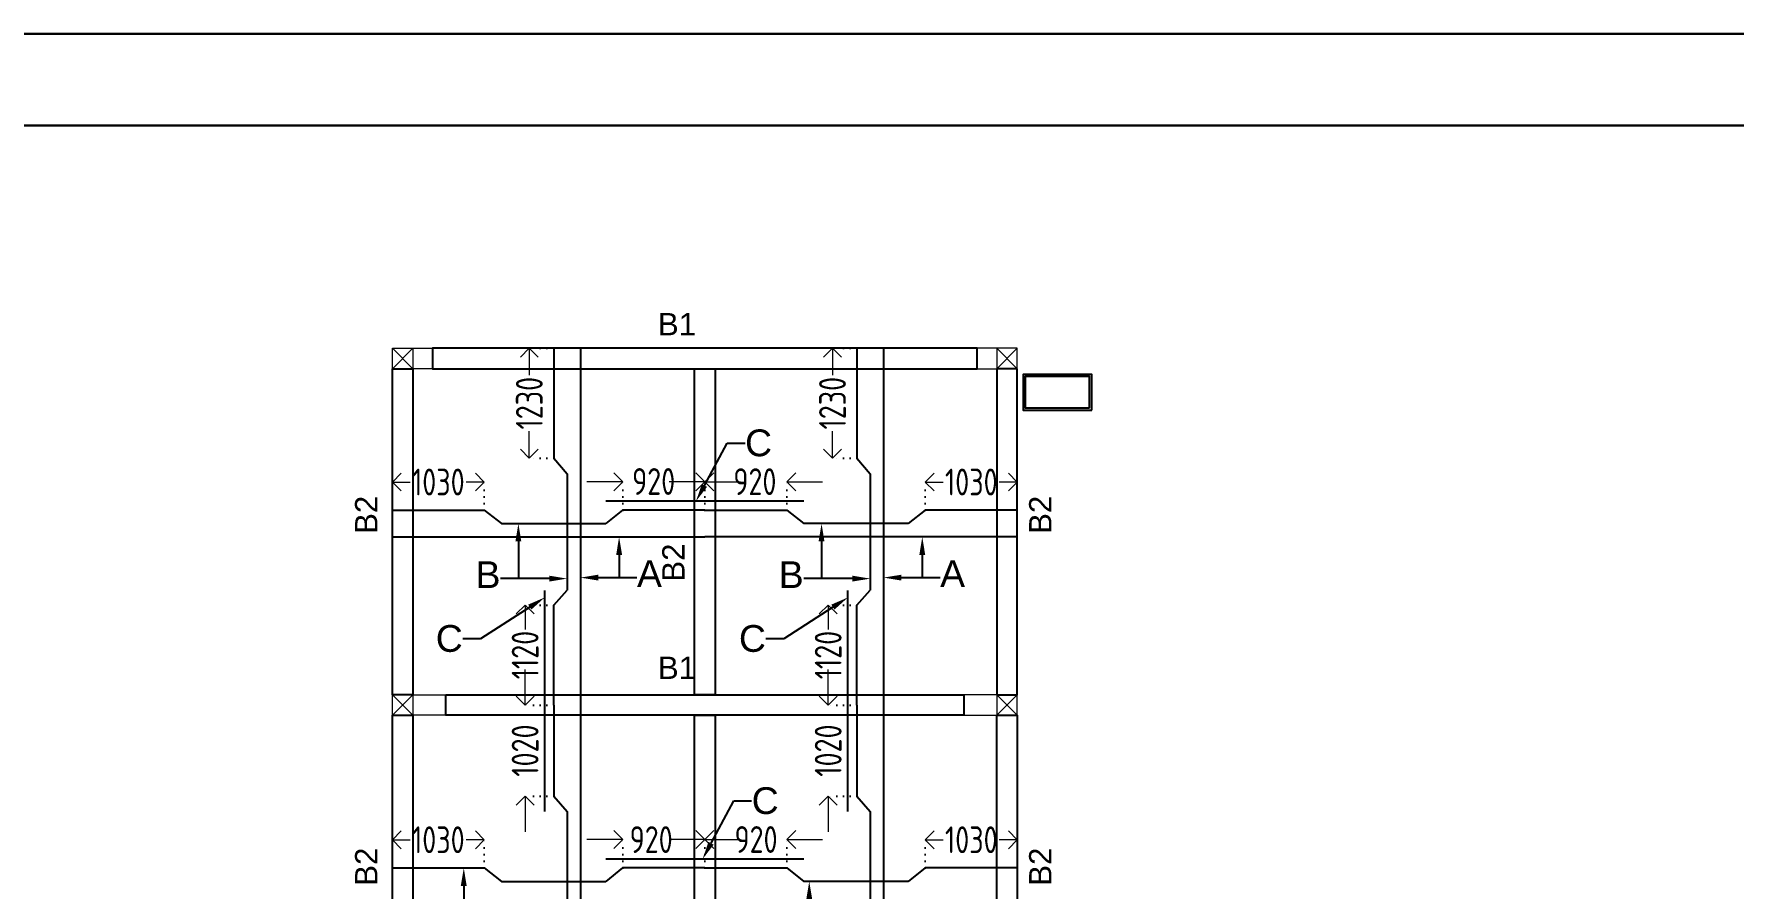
# Model space of a CAD drawing. Header units: inches. Extents: x -605 to 2991212, y -2872845 to 0.
# Drawn here: x 2819921 to 2838963, y -2055401 to -2045825 of the extents above; entities that cross this region are included whole.
import ezdxf
from ezdxf import colors
from ezdxf.entities.mleader import LeaderData, LeaderLine
from ezdxf.enums import TextEntityAlignment as Align
from ezdxf.math import Vec2, Vec3

# ---------------------------------------------------------------- set-up
doc = ezdxf.new("R2010")
doc.units = ezdxf.units.IN
doc.header["$LTSCALE"] = 600
doc.header["$MEASUREMENT"] = 0
doc.linetypes.add('DOT2', pattern=[0.125, 0, -0.125])
for name, color, linetype, lineweight in [('rDIMension', 1, 'Continuous', 18), ('rRCC 2', 40, 'Continuous', 15), ('rREINF 1', 1, 'Continuous', 25), ('rSHEET', 2, 'Continuous', 30)]:
    doc.layers.add(name, color=color, linetype=linetype, lineweight=lineweight)
doc.styles.add('DIM', font='geniso.shx', dxfattribs={"width": 0.85})
doc.styles.get("Standard").update_dxf_attribs({"font": 'arial.ttf'})
doc.dimstyles.new('ST-100', dxfattribs={"dimscale": 100, "dimtxt": 2.5, "dimasz": 2, "dimexe": 0.18, "dimexo": 0.0625, "dimgap": 0.2, "dimtad": 0, "dimdec": 0, "dimzin": 0, "dimdsep": 46, "dimtxsty": 'DIM', "dimblk": 'OPEN90', "dimcen": 0.09, "dimclrd": 256, "dimclrt": 7, "dimadec": 0, "dimazin": 0, "dimtfac": 1, "dimtdec": 0, "dimtofl": 0, "dimtmove": 0, "dimatfit": 3, "dimldrblk": 'OPEN90', "dimfxl": 1, "dimtolj": 1, "dimtzin": 0, "dimlwd": -1, "dimarcsym": 0})

# ---------------------------------------------------------------- blocks, each defined once
blk = doc.blocks.new('_Open90')
at = {"color": 0, "linetype": 'ByBlock', "lineweight": -2}
for p, q in [((0, 0), (-1, 0)), ((-0.5, 0.5), (0, 0)), ((0, 0), (-0.5, -0.5))]:
    blk.add_line(p, q, dxfattribs=at)
blk = doc.blocks.new('*D317')
at = {"layer": 'Defpoints', "color": 0, "linetype": 'ByBlock', "transparency": 16777216}
for p in [(2824965, -2050843), (2823935, -2051158), (2824965, -2051158)]:
    blk.add_point(p, dxfattribs=at)
at = {"layer": 'rDIMension', "color": 0, "linetype": 'DOT2', "lineweight": -2, "transparency": 16777216}
for p, q in [((2823935, -2051158), (2823935, -2050843)), ((2824965, -2051158), (2824965, -2050843))]:
    blk.add_line(p, q, dxfattribs=at)
at = {"layer": 'rDIMension', "transparency": 16777216}
for p, q in [((2824135, -2050843), (2824136, -2050843)), ((2824765, -2050843), (2824763, -2050843))]:
    blk.add_line(p, q, dxfattribs=at)
at = {"layer": 'rDIMension', "linetype": 'ByBlock', "transparency": 16777216, "xscale": 200, "yscale": 200, "zscale": 200, "rotation": 180}
blk.add_blockref('_Open90', (2823935, -2050843), dxfattribs=at)
at = {"layer": 'rDIMension', "linetype": 'ByBlock', "transparency": 16777216, "xscale": 200, "yscale": 200, "zscale": 200}
blk.add_blockref('_Open90', (2824965, -2050843), dxfattribs=at)
at = {"layer": 'rDIMension', "color": 7, "linetype": 'ByBlock', "transparency": 16777216, "insert": (2824450, -2050843), "char_height": 300, "attachment_point": 5, "style": 'DIM'}
blk.add_mtext('\\A1;1030', dxfattribs=at)
blk = doc.blocks.new('*D318')
at = {"layer": 'Defpoints', "color": 0, "linetype": 'ByBlock', "transparency": 16777216}
for p in [(2827435, -2050840), (2826515, -2051158), (2827435, -2051158)]:
    blk.add_point(p, dxfattribs=at)
at = {"layer": 'rDIMension', "transparency": 16777216}
for p, q in [((2826315, -2050840), (2826115, -2050840)), ((2827635, -2050840), (2827835, -2050840))]:
    blk.add_line(p, q, dxfattribs=at)
at = {"layer": 'rDIMension', "color": 0, "linetype": 'DOT2', "lineweight": -2, "transparency": 16777216}
for p, q in [((2826515, -2051158), (2826515, -2050840)), ((2827435, -2051158), (2827435, -2050840))]:
    blk.add_line(p, q, dxfattribs=at)
at = {"layer": 'rDIMension', "linetype": 'ByBlock', "transparency": 16777216, "xscale": 200, "yscale": 200, "zscale": 200}
blk.add_blockref('_Open90', (2826515, -2050840), dxfattribs=at)
at = {"layer": 'rDIMension', "linetype": 'ByBlock', "transparency": 16777216, "xscale": 200, "yscale": 200, "zscale": 200, "rotation": 180}
blk.add_blockref('_Open90', (2827435, -2050840), dxfattribs=at)
at = {"layer": 'rDIMension', "color": 7, "linetype": 'ByBlock', "transparency": 16777216, "insert": (2826862, -2050837), "char_height": 300, "attachment_point": 5, "style": 'DIM'}
blk.add_mtext('\\A1;920', dxfattribs=at)
blk = doc.blocks.new('*D335')
at = {"layer": 'Defpoints', "color": 0, "linetype": 'ByBlock', "transparency": 16777216}
for p in [(2829905, -2050843), (2829905, -2051158), (2830935, -2051158)]:
    blk.add_point(p, dxfattribs=at)
at = {"layer": 'rDIMension', "color": 0, "linetype": 'DOT2', "lineweight": -2, "transparency": 16777216}
for p, q in [((2829905, -2051158), (2829905, -2050843)), ((2830935, -2051158), (2830935, -2050843))]:
    blk.add_line(p, q, dxfattribs=at)
at = {"layer": 'rDIMension', "transparency": 16777216}
for p, q in [((2830105, -2050843), (2830106, -2050843)), ((2830735, -2050843), (2830733, -2050843))]:
    blk.add_line(p, q, dxfattribs=at)
at = {"layer": 'rDIMension', "linetype": 'ByBlock', "transparency": 16777216, "xscale": 200, "yscale": 200, "zscale": 200, "rotation": 180}
blk.add_blockref('_Open90', (2829905, -2050843), dxfattribs=at)
at = {"layer": 'rDIMension', "linetype": 'ByBlock', "transparency": 16777216, "xscale": 200, "yscale": 200, "zscale": 200}
blk.add_blockref('_Open90', (2830935, -2050843), dxfattribs=at)
at = {"layer": 'rDIMension', "color": 7, "linetype": 'ByBlock', "transparency": 16777216, "insert": (2830420, -2050843), "char_height": 300, "attachment_point": 5, "style": 'DIM'}
blk.add_mtext('\\A1;1030', dxfattribs=at)
blk = doc.blocks.new('*D336')
at = {"layer": 'Defpoints', "color": 0, "linetype": 'ByBlock', "transparency": 16777216}
for p in [(2827435, -2050840), (2827435, -2051158), (2828355, -2051158)]:
    blk.add_point(p, dxfattribs=at)
at = {"layer": 'rDIMension', "transparency": 16777216}
for p, q in [((2827235, -2050840), (2827035, -2050840)), ((2828555, -2050840), (2828755, -2050840))]:
    blk.add_line(p, q, dxfattribs=at)
at = {"layer": 'rDIMension', "color": 0, "linetype": 'DOT2', "lineweight": -2, "transparency": 16777216}
for p, q in [((2827435, -2051158), (2827435, -2050840)), ((2828355, -2051158), (2828355, -2050840))]:
    blk.add_line(p, q, dxfattribs=at)
at = {"layer": 'rDIMension', "linetype": 'ByBlock', "transparency": 16777216, "xscale": 200, "yscale": 200, "zscale": 200}
blk.add_blockref('_Open90', (2827435, -2050840), dxfattribs=at)
at = {"layer": 'rDIMension', "linetype": 'ByBlock', "transparency": 16777216, "xscale": 200, "yscale": 200, "zscale": 200, "rotation": 180}
blk.add_blockref('_Open90', (2828355, -2050840), dxfattribs=at)
at = {"layer": 'rDIMension', "color": 7, "linetype": 'ByBlock', "transparency": 16777216, "insert": (2827996, -2050839), "char_height": 300, "attachment_point": 5, "style": 'DIM'}
blk.add_mtext('\\A1;920', dxfattribs=at)
blk = doc.blocks.new('*D337')
at = {"layer": 'Defpoints', "color": 0, "linetype": 'ByBlock', "transparency": 16777216}
for p in [(2825742, -2052221), (2825422, -2053341), (2825742, -2053341)]:
    blk.add_point(p, dxfattribs=at)
at = {"layer": 'rDIMension', "color": 0, "linetype": 'DOT2', "lineweight": -2, "transparency": 16777216}
for p, q in [((2825742, -2052221), (2825422, -2052221)), ((2825742, -2053341), (2825422, -2053341))]:
    blk.add_line(p, q, dxfattribs=at)
at = {"layer": 'rDIMension', "transparency": 16777216}
for p, q in [((2825422, -2052421), (2825422, -2052493)), ((2825422, -2053141), (2825422, -2053069))]:
    blk.add_line(p, q, dxfattribs=at)
at = {"layer": 'rDIMension', "linetype": 'ByBlock', "transparency": 16777216, "xscale": 200, "yscale": 200, "zscale": 200}
for p, rotation in [((2825422, -2052221), 90), ((2825422, -2053341), 270)]:
    blk.add_blockref('_Open90', p, dxfattribs=dict(at, rotation=rotation))
at = {"layer": 'rDIMension', "color": 7, "linetype": 'ByBlock', "transparency": 16777216, "insert": (2825422, -2052781), "char_height": 300, "attachment_point": 5, "rotation": 90, "style": 'DIM'}
blk.add_mtext('\\A1;1120', dxfattribs=at)
blk = doc.blocks.new('*D338')
at = {"layer": 'Defpoints', "color": 0, "linetype": 'ByBlock', "transparency": 16777216}
for p in [(2825469, -2049345), (2825742, -2049345), (2825742, -2050575)]:
    blk.add_point(p, dxfattribs=at)
at = {"layer": 'rDIMension', "color": 0, "linetype": 'DOT2', "lineweight": -2, "transparency": 16777216}
for p, q in [((2825742, -2049345), (2825469, -2049345)), ((2825742, -2050575), (2825469, -2050575))]:
    blk.add_line(p, q, dxfattribs=at)
at = {"layer": 'rDIMension', "transparency": 16777216}
for p, q in [((2825469, -2049545), (2825469, -2049647)), ((2825469, -2050375), (2825469, -2050273))]:
    blk.add_line(p, q, dxfattribs=at)
at = {"layer": 'rDIMension', "linetype": 'ByBlock', "transparency": 16777216, "xscale": 200, "yscale": 200, "zscale": 200}
for p, rotation in [((2825469, -2049345), 90), ((2825469, -2050575), 270)]:
    blk.add_blockref('_Open90', p, dxfattribs=dict(at, rotation=rotation))
at = {"layer": 'rDIMension', "color": 7, "linetype": 'ByBlock', "transparency": 16777216, "insert": (2825469, -2049960), "char_height": 300, "attachment_point": 5, "rotation": 90, "style": 'DIM'}
blk.add_mtext('\\A1;1230', dxfattribs=at)
blk = doc.blocks.new('*D339')
at = {"layer": 'Defpoints', "color": 0, "linetype": 'ByBlock', "transparency": 16777216}
for p in [(2829138, -2052221), (2828817, -2053341), (2829138, -2053341)]:
    blk.add_point(p, dxfattribs=at)
at = {"layer": 'rDIMension', "color": 0, "linetype": 'DOT2', "lineweight": -2, "transparency": 16777216}
for p, q in [((2829138, -2052221), (2828817, -2052221)), ((2829138, -2053341), (2828817, -2053341))]:
    blk.add_line(p, q, dxfattribs=at)
at = {"layer": 'rDIMension', "transparency": 16777216}
for p, q in [((2828817, -2052421), (2828817, -2052493)), ((2828817, -2053141), (2828817, -2053069))]:
    blk.add_line(p, q, dxfattribs=at)
at = {"layer": 'rDIMension', "linetype": 'ByBlock', "transparency": 16777216, "xscale": 200, "yscale": 200, "zscale": 200}
for p, rotation in [((2828817, -2052221), 90), ((2828817, -2053341), 270)]:
    blk.add_blockref('_Open90', p, dxfattribs=dict(at, rotation=rotation))
at = {"layer": 'rDIMension', "color": 7, "linetype": 'ByBlock', "transparency": 16777216, "insert": (2828817, -2052781), "char_height": 300, "attachment_point": 5, "rotation": 90, "style": 'DIM'}
blk.add_mtext('\\A1;1120', dxfattribs=at)
blk = doc.blocks.new('*D340')
at = {"layer": 'Defpoints', "color": 0, "linetype": 'ByBlock', "transparency": 16777216}
for p in [(2828865, -2049345), (2829138, -2049345), (2829138, -2050575)]:
    blk.add_point(p, dxfattribs=at)
at = {"layer": 'rDIMension', "color": 0, "linetype": 'DOT2', "lineweight": -2, "transparency": 16777216}
for p, q in [((2829138, -2049345), (2828865, -2049345)), ((2829138, -2050575), (2828865, -2050575))]:
    blk.add_line(p, q, dxfattribs=at)
at = {"layer": 'rDIMension', "transparency": 16777216}
for p, q in [((2828865, -2049545), (2828865, -2049647)), ((2828865, -2050375), (2828865, -2050273))]:
    blk.add_line(p, q, dxfattribs=at)
at = {"layer": 'rDIMension', "linetype": 'ByBlock', "transparency": 16777216, "xscale": 200, "yscale": 200, "zscale": 200}
for p, rotation in [((2828865, -2049345), 90), ((2828865, -2050575), 270)]:
    blk.add_blockref('_Open90', p, dxfattribs=dict(at, rotation=rotation))
at = {"layer": 'rDIMension', "color": 7, "linetype": 'ByBlock', "transparency": 16777216, "insert": (2828865, -2049960), "char_height": 300, "attachment_point": 5, "rotation": 90, "style": 'DIM'}
blk.add_mtext('\\A1;1230', dxfattribs=at)
blk = doc.blocks.new('*D341')
at = {"layer": 'Defpoints', "color": 0, "linetype": 'ByBlock', "transparency": 16777216}
for p in [(2824965, -2054850), (2823935, -2055166), (2824965, -2055166)]:
    blk.add_point(p, dxfattribs=at)
at = {"layer": 'rDIMension', "color": 0, "linetype": 'DOT2', "lineweight": -2, "transparency": 16777216}
for p, q in [((2823935, -2055166), (2823935, -2054850)), ((2824965, -2055166), (2824965, -2054850))]:
    blk.add_line(p, q, dxfattribs=at)
at = {"layer": 'rDIMension', "transparency": 16777216}
for p, q in [((2824135, -2054850), (2824136, -2054850)), ((2824765, -2054850), (2824763, -2054850))]:
    blk.add_line(p, q, dxfattribs=at)
at = {"layer": 'rDIMension', "linetype": 'ByBlock', "transparency": 16777216, "xscale": 200, "yscale": 200, "zscale": 200, "rotation": 180}
blk.add_blockref('_Open90', (2823935, -2054850), dxfattribs=at)
at = {"layer": 'rDIMension', "linetype": 'ByBlock', "transparency": 16777216, "xscale": 200, "yscale": 200, "zscale": 200}
blk.add_blockref('_Open90', (2824965, -2054850), dxfattribs=at)
at = {"layer": 'rDIMension', "color": 7, "linetype": 'ByBlock', "transparency": 16777216, "insert": (2824450, -2054850), "char_height": 300, "attachment_point": 5, "style": 'DIM'}
blk.add_mtext('\\A1;1030', dxfattribs=at)
blk = doc.blocks.new('*D342')
at = {"layer": 'Defpoints', "color": 0, "linetype": 'ByBlock', "transparency": 16777216}
for p in [(2827435, -2054848), (2826515, -2055166), (2827435, -2055166)]:
    blk.add_point(p, dxfattribs=at)
at = {"layer": 'rDIMension', "transparency": 16777216}
for p, q in [((2826315, -2054848), (2826115, -2054848)), ((2827635, -2054848), (2827835, -2054848))]:
    blk.add_line(p, q, dxfattribs=at)
at = {"layer": 'rDIMension', "color": 0, "linetype": 'DOT2', "lineweight": -2, "transparency": 16777216}
for p, q in [((2826515, -2055166), (2826515, -2054848)), ((2827435, -2055166), (2827435, -2054848))]:
    blk.add_line(p, q, dxfattribs=at)
at = {"layer": 'rDIMension', "linetype": 'ByBlock', "transparency": 16777216, "xscale": 200, "yscale": 200, "zscale": 200}
blk.add_blockref('_Open90', (2826515, -2054848), dxfattribs=at)
at = {"layer": 'rDIMension', "linetype": 'ByBlock', "transparency": 16777216, "xscale": 200, "yscale": 200, "zscale": 200, "rotation": 180}
blk.add_blockref('_Open90', (2827435, -2054848), dxfattribs=at)
at = {"layer": 'rDIMension', "color": 7, "linetype": 'ByBlock', "transparency": 16777216, "insert": (2826834, -2054848), "char_height": 300, "attachment_point": 5, "style": 'DIM'}
blk.add_mtext('\\A1;920', dxfattribs=at)
blk = doc.blocks.new('*D343')
at = {"layer": 'Defpoints', "color": 0, "linetype": 'ByBlock', "transparency": 16777216}
for p in [(2829905, -2054850), (2829905, -2055166), (2830935, -2055166)]:
    blk.add_point(p, dxfattribs=at)
at = {"layer": 'rDIMension', "color": 0, "linetype": 'DOT2', "lineweight": -2, "transparency": 16777216}
for p, q in [((2829905, -2055166), (2829905, -2054850)), ((2830935, -2055166), (2830935, -2054850))]:
    blk.add_line(p, q, dxfattribs=at)
at = {"layer": 'rDIMension', "transparency": 16777216}
for p, q in [((2830105, -2054850), (2830106, -2054850)), ((2830735, -2054850), (2830733, -2054850))]:
    blk.add_line(p, q, dxfattribs=at)
at = {"layer": 'rDIMension', "linetype": 'ByBlock', "transparency": 16777216, "xscale": 200, "yscale": 200, "zscale": 200, "rotation": 180}
blk.add_blockref('_Open90', (2829905, -2054850), dxfattribs=at)
at = {"layer": 'rDIMension', "linetype": 'ByBlock', "transparency": 16777216, "xscale": 200, "yscale": 200, "zscale": 200}
blk.add_blockref('_Open90', (2830935, -2054850), dxfattribs=at)
at = {"layer": 'rDIMension', "color": 7, "linetype": 'ByBlock', "transparency": 16777216, "insert": (2830420, -2054850), "char_height": 300, "attachment_point": 5, "style": 'DIM'}
blk.add_mtext('\\A1;1030', dxfattribs=at)
blk = doc.blocks.new('*D344')
at = {"layer": 'Defpoints', "color": 0, "linetype": 'ByBlock', "transparency": 16777216}
for p in [(2827435, -2054848), (2827435, -2055166), (2828355, -2055166)]:
    blk.add_point(p, dxfattribs=at)
at = {"layer": 'rDIMension', "transparency": 16777216}
for p, q in [((2827235, -2054848), (2827035, -2054848)), ((2828555, -2054848), (2828755, -2054848))]:
    blk.add_line(p, q, dxfattribs=at)
at = {"layer": 'rDIMension', "color": 0, "linetype": 'DOT2', "lineweight": -2, "transparency": 16777216}
for p, q in [((2827435, -2055166), (2827435, -2054848)), ((2828355, -2055166), (2828355, -2054848))]:
    blk.add_line(p, q, dxfattribs=at)
at = {"layer": 'rDIMension', "linetype": 'ByBlock', "transparency": 16777216, "xscale": 200, "yscale": 200, "zscale": 200}
blk.add_blockref('_Open90', (2827435, -2054848), dxfattribs=at)
at = {"layer": 'rDIMension', "linetype": 'ByBlock', "transparency": 16777216, "xscale": 200, "yscale": 200, "zscale": 200, "rotation": 180}
blk.add_blockref('_Open90', (2828355, -2054848), dxfattribs=at)
at = {"layer": 'rDIMension', "color": 7, "linetype": 'ByBlock', "transparency": 16777216, "insert": (2828009, -2054847), "char_height": 300, "attachment_point": 5, "style": 'DIM'}
blk.add_mtext('\\A1;920', dxfattribs=at)
blk = doc.blocks.new('*D387')
at = {"layer": 'Defpoints', "color": 0, "linetype": 'ByBlock', "transparency": 16777216}
for p in [(2825422, -2053341), (2825742, -2053341), (2825742, -2054361)]:
    blk.add_point(p, dxfattribs=at)
at = {"layer": 'rDIMension', "transparency": 16777216}
for p, q in [((2825422, -2053141), (2825422, -2052941)), ((2825422, -2054561), (2825422, -2054761))]:
    blk.add_line(p, q, dxfattribs=at)
at = {"layer": 'rDIMension', "color": 0, "linetype": 'DOT2', "lineweight": -2, "transparency": 16777216}
for p, q in [((2825742, -2053341), (2825422, -2053341)), ((2825742, -2054361), (2825422, -2054361))]:
    blk.add_line(p, q, dxfattribs=at)
at = {"layer": 'rDIMension', "linetype": 'ByBlock', "transparency": 16777216, "xscale": 200, "yscale": 200, "zscale": 200}
for p, rotation in [((2825422, -2053341), 270), ((2825422, -2054361), 90)]:
    blk.add_blockref('_Open90', p, dxfattribs=dict(at, rotation=rotation))
at = {"layer": 'rDIMension', "color": 7, "linetype": 'ByBlock', "transparency": 16777216, "insert": (2825422, -2053851), "char_height": 300, "attachment_point": 5, "rotation": 90, "style": 'DIM'}
blk.add_mtext('\\A1;1020', dxfattribs=at)
blk = doc.blocks.new('*D356')
at = {"layer": 'Defpoints', "color": 0, "linetype": 'ByBlock', "transparency": 16777216}
for p in [(2828817, -2053341), (2829138, -2053341), (2829138, -2054361)]:
    blk.add_point(p, dxfattribs=at)
at = {"layer": 'rDIMension', "transparency": 16777216}
for p, q in [((2828817, -2053141), (2828817, -2052941)), ((2828817, -2054561), (2828817, -2054761))]:
    blk.add_line(p, q, dxfattribs=at)
at = {"layer": 'rDIMension', "color": 0, "linetype": 'DOT2', "lineweight": -2, "transparency": 16777216}
for p, q in [((2829138, -2053341), (2828817, -2053341)), ((2829138, -2054361), (2828817, -2054361))]:
    blk.add_line(p, q, dxfattribs=at)
at = {"layer": 'rDIMension', "linetype": 'ByBlock', "transparency": 16777216, "xscale": 200, "yscale": 200, "zscale": 200}
for p, rotation in [((2828817, -2053341), 270), ((2828817, -2054361), 90)]:
    blk.add_blockref('_Open90', p, dxfattribs=dict(at, rotation=rotation))
at = {"layer": 'rDIMension', "color": 7, "linetype": 'ByBlock', "transparency": 16777216, "insert": (2828817, -2053851), "char_height": 300, "attachment_point": 5, "rotation": 90, "style": 'DIM'}
blk.add_mtext('\\A1;1020', dxfattribs=at)

msp = doc.modelspace()

# ---------------------------------------------------------------- linework, layer by layer
at = {"color": 1, "linetype": 'ByBlock'}
for points in [[(2830484.7, -2049344.9), (2824384.7, -2049344.9), (2824384.7, -2049574.9), (2830484.7, -2049574.9)], [(2823934.7, -2049574.9), (2824164.7, -2049574.9), (2824164.7, -2053225.9), (2823934.7, -2053225.9)], [(2827319.7, -2049574.9), (2827549.7, -2049574.9), (2827549.7, -2053225.9), (2827319.7, -2053225.9)], [(2830934.7, -2049574.9), (2830704.7, -2049574.9), (2830704.7, -2053225.9), (2830934.7, -2053225.9)], [(2824534.7, -2053225.9), (2830334.7, -2053225.9), (2830334.7, -2053455.9), (2824534.7, -2053455.9)], [(2823934.7, -2053455.9), (2824164.7, -2053455.9), (2824164.7, -2056991.9), (2823934.7, -2056991.9)], [(2827319.7, -2053455.9), (2827549.7, -2053455.9), (2827549.7, -2056991.9), (2827319.7, -2056991.9)], [(2830704.7, -2053455.9), (2830934.7, -2053455.9), (2830934.7, -2056991.9), (2830704.7, -2056991.9)]]:
    msp.add_lwpolyline(points, close=True, dxfattribs=at)
at = {"color": 4, "linetype": 'ByBlock'}
for points in [[(2825742.2, -2049344.9), (2825742.2, -2050574.9), (2825892.2, -2050751.7)], [(2826042.2, -2049344.9), (2826042.2, -2053340.9)], [(2829138, -2049344.9), (2829138, -2050574.9), (2829288, -2050751.7)], [(2829438, -2049344.9), (2829438, -2053340.9)], [(2825892.2, -2050751.7), (2825892.2, -2052053.1)], [(2829288, -2050751.7), (2829288, -2052053.1)], [(2828542.9, -2051058.5), (2826326.4, -2051058.5)], [(2823934.7, -2051158.5), (2824964.7, -2051158.5), (2825157.9, -2051308.5)], [(2827434.7, -2051158.5), (2826514.7, -2051158.5), (2826326.4, -2051308.5)], [(2827434.7, -2051158.5), (2828354.7, -2051158.5), (2828542.9, -2051308.5)], [(2830934.7, -2051158.5), (2829904.7, -2051158.5), (2829711.4, -2051308.5)], [(2825157.9, -2051308.5), (2826326.4, -2051308.5)], [(2829711.4, -2051308.5), (2828542.9, -2051308.5)], [(2823934.7, -2051458.5), (2827434.7, -2051458.5)], [(2830934.7, -2051458.5), (2827434.7, -2051458.5)], [(2825642.2, -2054532.7), (2825642.2, -2052058.5)], [(2825742.2, -2053340.9), (2825742.2, -2052220.9), (2825892.2, -2052053.1)], [(2829038, -2054532.7), (2829038, -2052058.5)], [(2829138, -2053340.9), (2829138, -2052220.9), (2829288, -2052053.1)], [(2825742.2, -2053340.9), (2825742.2, -2054360.9), (2825892.2, -2054532.7)], [(2826042.2, -2053340.9), (2826042.2, -2057106.9)], [(2829138, -2053340.9), (2829138, -2054360.9), (2829288, -2054532.7)], [(2829438, -2053340.9), (2829438, -2057106.9)], [(2825892.2, -2054532.7), (2825892.2, -2055915.1)], [(2829288, -2054532.7), (2829288, -2055915.1)], [(2823934.7, -2055166), (2824964.7, -2055166), (2825157.9, -2055316)], [(2828542.9, -2055066), (2826326.4, -2055066)], [(2827434.7, -2055166), (2826514.7, -2055166), (2826326.4, -2055316)], [(2827434.7, -2055166), (2828354.7, -2055166), (2828542.9, -2055316)], [(2830934.7, -2055166), (2829904.7, -2055166), (2829711.4, -2055316)], [(2825157.9, -2055316), (2826326.4, -2055316)], [(2829711.4, -2055316), (2828542.9, -2055316)]]:
    msp.add_lwpolyline(points, dxfattribs=at)
at = {"color": 6, "linetype": 'ByBlock'}
msp.add_lwpolyline([(2831769.7, -2050037.4), (2831769.7, -2049637.4), (2830999.7, -2049637.4), (2830999.7, -2050037.4)], close=True, dxfattribs=at)
at = {"color": 3, "linetype": 'ByBlock'}
msp.add_lwpolyline([(2831744.7, -2050012.4), (2831744.7, -2049662.4), (2831024.7, -2049662.4), (2831024.7, -2050012.4)], close=True, dxfattribs=at)
at = {"layer": 'rRCC 2', "color": 6}
for p, q in [((2823934.7, -2049344.9), (2824164.7, -2049574.9)), ((2823934.7, -2049574.9), (2824164.7, -2049344.9)), ((2830934.7, -2049344.9), (2830704.7, -2049574.9)), ((2830934.7, -2049574.9), (2830704.7, -2049344.9)), ((2823934.7, -2053225.9), (2824164.7, -2053455.9)), ((2823934.7, -2053455.9), (2824164.7, -2053225.9)), ((2830934.7, -2053225.9), (2830704.7, -2053455.9)), ((2830934.7, -2053455.9), (2830704.7, -2053225.9))]:
    msp.add_line(p, q, dxfattribs=at)
for points in [[(2823934.7, -2049574.9), (2823934.7, -2049344.9), (2824384.7, -2049344.9), (2824384.7, -2049574.9)], [(2823934.7, -2049344.9), (2824164.7, -2049344.9), (2824164.7, -2049574.9), (2823934.7, -2049574.9)], [(2830934.7, -2049574.9), (2830934.7, -2049344.9), (2830484.7, -2049344.9), (2830484.7, -2049574.9)], [(2830934.7, -2049344.9), (2830704.7, -2049344.9), (2830704.7, -2049574.9), (2830934.7, -2049574.9)], [(2823934.7, -2053455.9), (2823934.7, -2053225.9), (2824534.7, -2053225.9), (2824534.7, -2053455.9)], [(2823934.7, -2053225.9), (2824164.7, -2053225.9), (2824164.7, -2053455.9), (2823934.7, -2053455.9)], [(2830934.7, -2053455.9), (2830934.7, -2053225.9), (2830334.7, -2053225.9), (2830334.7, -2053455.9)], [(2830934.7, -2053225.9), (2830704.7, -2053225.9), (2830704.7, -2053455.9), (2830934.7, -2053455.9)]]:
    msp.add_lwpolyline(points, close=True, dxfattribs=at)
at = {"layer": 'rSHEET'}
msp.add_lwpolyline([(2877048.1, -2153550.4), (2877048.1, -2045824.8), (2800878.4, -2045824.8), (2800878.4, -2153550.4)], close=True, dxfattribs=at)
msp.add_lwpolyline([(2876024.1, -2151755), (2876024.1, -2047620.3, 0.4142136), (2875254.6, -2046850.8), (2802671.9, -2046850.8, 0.4142136), (2801902.5, -2047620.3), (2801902.5, -2151755, 0.4142136), (2802671.9, -2152524.4), (2875254.6, -2152524.4, 0.4142136)], format="xyb", close=True, dxfattribs=at)

# ---------------------------------------------------------------- texts
at = {"layer": 'rRCC 2'}
for p in [(2827123.4, -2049074.7), (2827123.4, -2052923.6)]:
    msp.add_text('B1', height=250, dxfattribs=at).set_placement(p, align=Align.MIDDLE_CENTER)
for p in [(2823642, -2051210.6), (2831192.4, -2051210.6), (2827083.3, -2051745.5), (2823642, -2055151.8), (2831192.4, -2055151.8)]:
    msp.add_text('B2', height=250, rotation=90, dxfattribs=at).set_placement(p, align=Align.MIDDLE_CENTER)

# ---------------------------------------------------------------- dimensions: what is measured, and where the dimension line sits
at = {"layer": 'rDIMension', "color": 1, "linetype": 'ByBlock'}
for base, p1, p2, picture, middle in [((2825469.5, -2049344.9), (2825742.2, -2050574.9), (2825742.2, -2049344.9), '*D338', (2825469.5, -2049959.9)), ((2828865.3, -2049344.9), (2829138, -2050574.9), (2829138, -2049344.9), '*D340', (2828865.3, -2049959.9)), ((2825421.6, -2053340.9), (2825742.2, -2052220.9), (2825742.2, -2053340.9), '*D337', (2825421.6, -2052780.9)), ((2828817.4, -2053340.9), (2829138, -2052220.9), (2829138, -2053340.9), '*D339', (2828817.4, -2052780.9)), ((2825421.5, -2053340.9), (2825742.2, -2054360.9), (2825742.2, -2053340.9), '*D387', (2825421.5, -2053850.9)), ((2828817.3, -2053340.9), (2829138, -2054360.9), (2829138, -2053340.9), '*D356', (2828817.3, -2053850.9))]:
    dim = msp.add_linear_dim(base=base, p1=p1, p2=p2, angle=90, dimstyle='ST-100', override={"dimtxt": 3, "dimexe": 0, "dimexo": 0, "dimtmove": 1, "dimfxl": 1.25, "dimtfillclr": 256, "dimarcsym": 2}, dxfattribs=at)
    dim.commit()
    dim.dimension.update_dxf_attribs({"geometry": picture, "text_midpoint": middle})
for base, p1, p2, override, picture, middle in [((2824964.7, -2050842.8), (2823934.7, -2051158.5), (2824964.7, -2051158.5), {"dimtxt": 3, "dimasz": 2, "dimexe": 0, "dimexo": 0, "dimtmove": 1, "dimfxl": 1.25, "dimtfillclr": 256, "dimarcsym": 2}, '*D317', (2824449.7, -2050842.8)), ((2827434.7, -2050840.1), (2826514.7, -2051158.5), (2827434.7, -2051158.5), {"dimtxt": 3, "dimexe": 0, "dimexo": 0, "dimtmove": 1, "dimfxl": 1.25, "dimtfillclr": 256, "dimarcsym": 2}, '*D318', (2826861.7, -2050837.3)), ((2824964.7, -2054850.2), (2823934.7, -2055166), (2824964.7, -2055166), {"dimtxt": 3, "dimasz": 2, "dimexe": 0, "dimexo": 0, "dimtmove": 1, "dimfxl": 1.25, "dimtfillclr": 256, "dimarcsym": 2}, '*D341', (2824449.7, -2054850.2)), ((2827434.7, -2054847.6), (2826514.7, -2055166), (2827434.7, -2055166), {"dimtxt": 3, "dimexe": 0, "dimexo": 0, "dimtmove": 1, "dimfxl": 1.25, "dimtfillclr": 256, "dimarcsym": 2}, '*D342', (2826834.3, -2054847.9))]:
    dim = msp.add_linear_dim(base=base, p1=p1, p2=p2, dimstyle='ST-100', override=override, dxfattribs=at)
    dim.commit()
    dim.dimension.update_dxf_attribs({"geometry": picture, "text_midpoint": middle, "dimtype": 160})
for base, p1, p2, override, picture, middle in [((2827434.7, -2050840.1), (2828354.7, -2051158.5), (2827434.7, -2051158.5), {"dimtxt": 3, "dimexe": 0, "dimexo": 0, "dimtmove": 1, "dimfxl": 1.25, "dimtfillclr": 256, "dimarcsym": 2}, '*D336', (2827996, -2050839.4)), ((2829904.7, -2050842.8), (2830934.7, -2051158.5), (2829904.7, -2051158.5), {"dimtxt": 3, "dimasz": 2, "dimexe": 0, "dimexo": 0, "dimtmove": 1, "dimfxl": 1.25, "dimtfillclr": 256, "dimarcsym": 2}, '*D335', (2830419.7, -2050842.8)), ((2827434.7, -2054847.6), (2828354.7, -2055166), (2827434.7, -2055166), {"dimtxt": 3, "dimexe": 0, "dimexo": 0, "dimtmove": 1, "dimfxl": 1.25, "dimtfillclr": 256, "dimarcsym": 2}, '*D344', (2828009, -2054847.1)), ((2829904.7, -2054850.2), (2830934.7, -2055166), (2829904.7, -2055166), {"dimtxt": 3, "dimasz": 2, "dimexe": 0, "dimexo": 0, "dimtmove": 1, "dimfxl": 1.25, "dimtfillclr": 256, "dimarcsym": 2}, '*D343', (2830419.7, -2054850.2))]:
    dim = msp.add_linear_dim(base=base, p1=p1, p2=p2, angle=180, dimstyle='ST-100', override=override, dxfattribs=at)
    dim.commit()
    dim.dimension.update_dxf_attribs({"geometry": picture, "text_midpoint": middle, "dimtype": 160})

# ---------------------------------------------------------------- leaders
at = {"layer": 'rREINF 1', "color": 3, "linetype": 'ByBlock'}
ml = msp.add_multileader_mtext('Standard', dxfattribs=at)
ml.set_content('C', color=3)
ml.set_leader_properties()
ml.build(insert=Vec2(0, 0))
ml.multileader.update_dxf_attribs({"text_top_attachment_type": 0, "text_bottom_attachment_type": 0, "dogleg_length": 200, "arrow_head_size": 200})
ctx = ml.context
ctx.base_point, ctx.char_height, ctx.arrow_head_size, ctx.landing_gap_size, ctx.plane_origin = Vec3(2827885.4, -2050406.6), 300, 200, 0.09, Vec3(2826914.6, -2051309.1)
notes = []
notes.append((ctx, [(0, (1, 1, 0), (2827685.4, -2050406.6), (1, 0), 200, [(0, [(2827336, -2051058.5)], 256, [])])]))
ctx.mtext.insert, ctx.mtext.flow_direction = Vec3(2827885.5, -2050254.1), 5
ml = msp.add_multileader_mtext('Standard', dxfattribs=at)
ml.set_content('B', color=3)
ml.set_leader_properties()
ml.build(insert=Vec2(0, 0))
ml.multileader.update_dxf_attribs({"text_top_attachment_type": 0, "text_bottom_attachment_type": 0, "dogleg_length": 200, "arrow_head_size": 200})
ctx = ml.context
ctx.base_point, ctx.char_height, ctx.arrow_head_size, ctx.landing_gap_size, ctx.plane_origin = Vec3(2824919.8, -2051924.9), 300, 200, 0.09, Vec3(2825380.7, -2051331.6)
ctx.text_align_type = 2
notes.append((ctx, [(0, (1, 1, 0), (2825346.6, -2051924.9), (-1, 0), 200, [(0, [(2825346.6, -2051308.5)], 256, [])])]))
ctx.mtext.insert, ctx.mtext.alignment, ctx.mtext.flow_direction = Vec3(2825146.5, -2051730.5), 3, 5
ml = msp.add_multileader_mtext('Standard', dxfattribs=at)
ml.set_content('B', color=3)
ml.set_leader_properties()
ml.build(insert=Vec2(0, 0))
ml.multileader.update_dxf_attribs({"text_top_attachment_type": 0, "text_bottom_attachment_type": 0, "dogleg_length": 200, "arrow_head_size": 200})
ctx = ml.context
ctx.base_point, ctx.char_height, ctx.arrow_head_size, ctx.landing_gap_size, ctx.plane_origin = Vec3(2828315.7, -2051924.9), 300, 200, 0.09, Vec3(2828776.5, -2051331.6)
ctx.text_align_type = 2
notes.append((ctx, [(0, (1, 1, 0), (2828742.4, -2051924.9), (-1, 0), 200, [(0, [(2828742.4, -2051308.5)], 256, [])])]))
ctx.mtext.insert, ctx.mtext.alignment, ctx.mtext.flow_direction = Vec3(2828542.3, -2051730.5), 3, 5
ml = msp.add_multileader_mtext('Standard', dxfattribs=at)
ml.set_content('A', color=3)
ml.set_leader_properties()
ml.build(insert=Vec2(0, 0))
ml.multileader.update_dxf_attribs({"text_top_attachment_type": 0, "text_bottom_attachment_type": 0, "dogleg_length": 200, "arrow_head_size": 200})
ctx = ml.context
ctx.base_point, ctx.char_height, ctx.arrow_head_size, ctx.landing_gap_size, ctx.plane_origin = Vec3(2826675, -2051913.7), 300, 200, 0.09, Vec3(2826628.4, -2051320.5)
notes.append((ctx, [(0, (1, 1, 0), (2826475, -2051913.7), (1, 0), 200, [(0, [(2826475, -2051458.5)], 256, [])])]))
ctx.mtext.insert, ctx.mtext.flow_direction = Vec3(2826675.1, -2051719.3), 5
ml = msp.add_multileader_mtext('Standard', dxfattribs=at)
ml.set_content('A', color=3)
ml.set_leader_properties()
ml.build(insert=Vec2(0, 0))
ml.multileader.update_dxf_attribs({"text_top_attachment_type": 0, "text_bottom_attachment_type": 0, "dogleg_length": 200, "arrow_head_size": 200})
ctx = ml.context
ctx.base_point, ctx.char_height, ctx.arrow_head_size, ctx.landing_gap_size, ctx.plane_origin = Vec3(2830070.8, -2051913.7), 300, 200, 0.09, Vec3(2830024.2, -2051320.5)
notes.append((ctx, [(0, (1, 1, 0), (2829870.8, -2051913.7), (1, 0), 200, [(0, [(2829870.8, -2051458.5)], 256, [])])]))
ctx.mtext.insert, ctx.mtext.flow_direction = Vec3(2830070.9, -2051719.3), 5
ml = msp.add_multileader_mtext('Standard', dxfattribs=at)
ml.set_content('', color=3)
ml.set_leader_properties()
ml.build(insert=Vec2(0, 0))
ml.multileader.update_dxf_attribs({"text_top_attachment_type": 0, "text_bottom_attachment_type": 0, "dogleg_length": 200, "arrow_head_size": 200})
ctx = ml.context
ctx.base_point, ctx.char_height, ctx.arrow_head_size, ctx.landing_gap_size, ctx.plane_origin = Vec3(2825146.4, -2051924.9), 300, 200, 0.09, Vec3(2825949.9, -2051924.9)
ctx.text_align_type = 2
notes.append((ctx, [(0, (1, 1, 0), (2825346.6, -2051924.9), (-1, 0), 200, [(0, [(2825892.2, -2051924.9)], 256, [])])]))
ctx.mtext.insert, ctx.mtext.alignment, ctx.mtext.flow_direction = Vec3(2825146.5, -2051774.9), 3, 5
ml = msp.add_multileader_mtext('Standard', dxfattribs=at)
ml.set_content('', color=3)
ml.set_leader_properties()
ml.build(insert=Vec2(0, 0))
ml.multileader.update_dxf_attribs({"text_top_attachment_type": 0, "text_bottom_attachment_type": 0, "dogleg_length": 200, "arrow_head_size": 200})
ctx = ml.context
ctx.base_point, ctx.char_height, ctx.arrow_head_size, ctx.landing_gap_size, ctx.plane_origin = Vec3(2826675, -2051913.7), 300, 200, 0.09, Vec3(2826059.1, -2051913.7)
notes.append((ctx, [(0, (1, 1, 0), (2826475, -2051913.7), (1, 0), 200, [(0, [(2826042.2, -2051913.7)], 256, [])])]))
ctx.mtext.insert, ctx.mtext.flow_direction = Vec3(2826675.1, -2051763.7), 5
ml = msp.add_multileader_mtext('Standard', dxfattribs=at)
ml.set_content('', color=3)
ml.set_leader_properties()
ml.build(insert=Vec2(0, 0))
ml.multileader.update_dxf_attribs({"text_top_attachment_type": 0, "text_bottom_attachment_type": 0, "dogleg_length": 200, "arrow_head_size": 200})
ctx = ml.context
ctx.base_point, ctx.char_height, ctx.arrow_head_size, ctx.landing_gap_size, ctx.plane_origin = Vec3(2828542.2, -2051924.9), 300, 200, 0.09, Vec3(2829345.7, -2051924.9)
ctx.text_align_type = 2
notes.append((ctx, [(0, (1, 1, 0), (2828742.4, -2051924.9), (-1, 0), 200, [(0, [(2829288, -2051924.9)], 256, [])])]))
ctx.mtext.insert, ctx.mtext.alignment, ctx.mtext.flow_direction = Vec3(2828542.3, -2051774.9), 3, 5
ml = msp.add_multileader_mtext('Standard', dxfattribs=at)
ml.set_content('', color=3)
ml.set_leader_properties()
ml.build(insert=Vec2(0, 0))
ml.multileader.update_dxf_attribs({"text_top_attachment_type": 0, "text_bottom_attachment_type": 0, "dogleg_length": 200, "arrow_head_size": 200})
ctx = ml.context
ctx.base_point, ctx.char_height, ctx.arrow_head_size, ctx.landing_gap_size, ctx.plane_origin = Vec3(2830070.8, -2051913.7), 300, 200, 0.09, Vec3(2829455, -2051913.7)
notes.append((ctx, [(0, (1, 1, 0), (2829870.8, -2051913.7), (1, 0), 200, [(0, [(2829438, -2051913.7)], 256, [])])]))
ctx.mtext.insert, ctx.mtext.flow_direction = Vec3(2830070.9, -2051763.7), 5
ml = msp.add_multileader_mtext('Standard', dxfattribs=at)
ml.set_content('C', color=3)
ml.set_leader_properties()
ml.build(insert=Vec2(0, 0))
ml.multileader.update_dxf_attribs({"text_top_attachment_type": 0, "text_bottom_attachment_type": 0, "dogleg_length": 200, "arrow_head_size": 200})
ctx = ml.context
ctx.base_point, ctx.char_height, ctx.arrow_head_size, ctx.landing_gap_size, ctx.plane_origin = Vec3(2824458.3, -2052597.6), 300, 200, 0.09, Vec3(2825220.8, -2052386.4)
ctx.text_align_type = 2
notes.append((ctx, [(1, (1, 1, 0), (2824923.7, -2052597.6), (-1, 0), 200, [(0, [(2825642.2, -2052135.8)], 256, [])])]))
ctx.mtext.insert, ctx.mtext.alignment, ctx.mtext.flow_direction = Vec3(2824723.6, -2052445.1), 3, 5
ml = msp.add_multileader_mtext('Standard', dxfattribs=at)
ml.set_content('C', color=3)
ml.set_leader_properties()
ml.build(insert=Vec2(0, 0))
ml.multileader.update_dxf_attribs({"text_top_attachment_type": 0, "text_bottom_attachment_type": 0, "dogleg_length": 200, "arrow_head_size": 200})
ctx = ml.context
ctx.base_point, ctx.char_height, ctx.arrow_head_size, ctx.landing_gap_size, ctx.plane_origin = Vec3(2827854.1, -2052597.6), 300, 200, 0.09, Vec3(2828616.6, -2052386.4)
ctx.text_align_type = 2
notes.append((ctx, [(1, (1, 1, 0), (2828319.5, -2052597.6), (-1, 0), 200, [(0, [(2829038, -2052135.8)], 256, [])])]))
ctx.mtext.insert, ctx.mtext.alignment, ctx.mtext.flow_direction = Vec3(2828119.4, -2052445.1), 3, 5
ml = msp.add_multileader_mtext('Standard', dxfattribs=at)
ml.set_content('C', color=3)
ml.set_leader_properties()
ml.build(insert=Vec2(0, 0))
ml.multileader.update_dxf_attribs({"text_top_attachment_type": 0, "text_bottom_attachment_type": 0, "dogleg_length": 200, "arrow_head_size": 200})
ctx = ml.context
ctx.base_point, ctx.char_height, ctx.arrow_head_size, ctx.landing_gap_size, ctx.plane_origin = Vec3(2827959.7, -2054414.1), 300, 200, 0.09, Vec3(2826988.8, -2055316.6)
notes.append((ctx, [(0, (1, 1, 0), (2827759.7, -2054414.1), (1, 0), 200, [(0, [(2827410.2, -2055066)], 256, [])])]))
ctx.mtext.insert, ctx.mtext.flow_direction = Vec3(2827959.8, -2054261.6), 5
ml = msp.add_multileader_mtext('Standard', dxfattribs=at)
ml.set_content('B', color=3)
ml.set_leader_properties()
ml.build(insert=Vec2(0, 0))
ml.multileader.update_dxf_attribs({"text_top_attachment_type": 0, "text_bottom_attachment_type": 0, "dogleg_length": 200, "arrow_head_size": 200})
ctx = ml.context
ctx.base_point, ctx.char_height, ctx.arrow_head_size, ctx.landing_gap_size, ctx.plane_origin = Vec3(2824308.1, -2055932.4), 300, 200, 0.09, Vec3(2824768.9, -2055339.1)
ctx.text_align_type = 2
notes.append((ctx, [(0, (1, 1, 0), (2824734.8, -2055932.4), (-1, 0), 200, [(0, [(2824734.8, -2055166)], 256, [])])]))
ctx.mtext.insert, ctx.mtext.alignment, ctx.mtext.flow_direction = Vec3(2824534.7, -2055737.9), 3, 5
ml = msp.add_multileader_mtext('Standard', dxfattribs=at)
ml.set_content('B', color=3)
ml.set_leader_properties()
ml.build(insert=Vec2(0, 0))
ml.multileader.update_dxf_attribs({"text_top_attachment_type": 0, "text_bottom_attachment_type": 0, "dogleg_length": 200, "arrow_head_size": 200})
ctx = ml.context
ctx.base_point, ctx.char_height, ctx.arrow_head_size, ctx.landing_gap_size, ctx.plane_origin = Vec3(2828178.2, -2055932.4), 300, 200, 0.09, Vec3(2828639.1, -2055339.1)
ctx.text_align_type = 2
notes.append((ctx, [(0, (1, 1, 0), (2828604.9, -2055932.4), (-1, 0), 200, [(0, [(2828604.9, -2055316)], 256, [])])]))
ctx.mtext.insert, ctx.mtext.alignment, ctx.mtext.flow_direction = Vec3(2828404.8, -2055737.9), 3, 5
for ctx, leaders in notes:
    for number, flags, end, landing, length, lines in leaders:
        leader = LeaderData()
        leader.index, (leader.has_last_leader_line, leader.has_dogleg_vector, leader.attachment_direction) = number, flags
        leader.last_leader_point, leader.dogleg_vector, leader.dogleg_length = Vec3(end), Vec3(landing), length
        for number, points, colour, breaks in lines:
            line = LeaderLine()
            line.index, line.vertices, line.color, line.breaks = number, Vec3.list(points), colors.encode_raw_color(colour), breaks
            leader.lines.append(line)
        ctx.leaders.append(leader)

doc.saveas('drawing.dxf')
